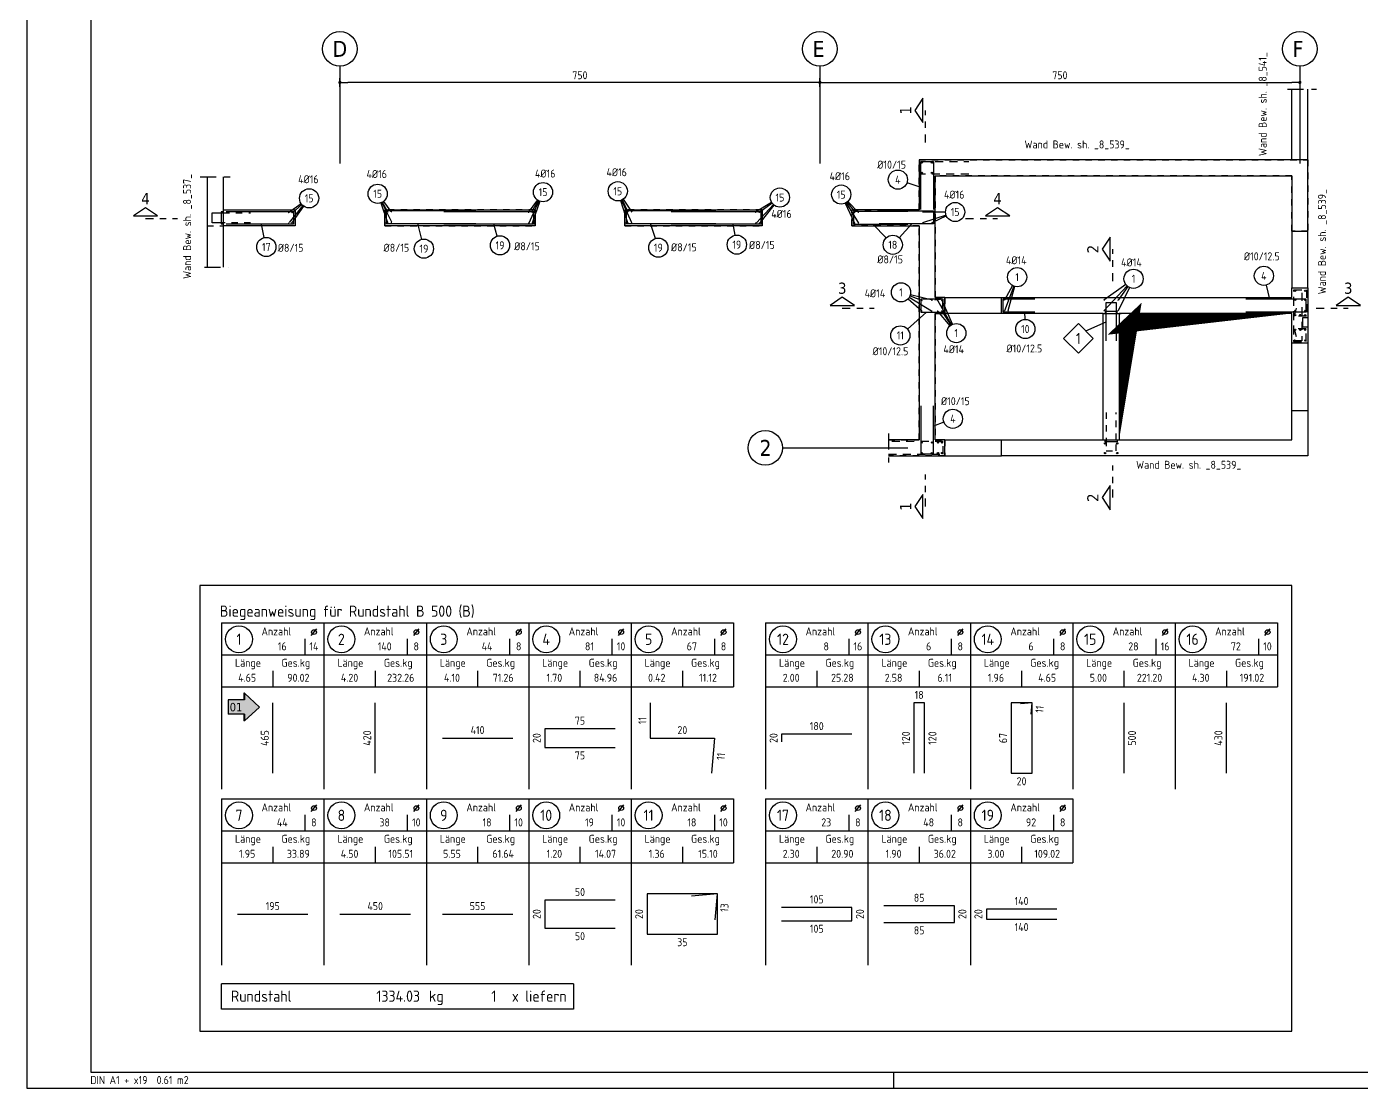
# Model space of a CAD drawing. Extents: x 6 to 70.7, y 1.4 to 35.4.
# Drawn here: x 6 to 26.85, y 1.41 to 17.99 of the extents above; entities that cross this region are included whole.
import ezdxf
from ezdxf.enums import TextEntityAlignment as Align

# ---------------------------------------------------------------- set-up
doc = ezdxf.new("R2010")
doc.units = 0
doc.header["$LTSCALE"] = 0.5
for name, pattern in [('AUSGEZOGEN', [1000.01, 1000, 0.01]), ('DASHDOTSMALL', [1.05, 0.5, -0.25, 0.05, -0.25]), ('DASHED', [0.75, 0.5, -0.25]), ('DOT', [0.175, 0.05, -0.125]), ('HIDDEN', [0.375, 0.25, -0.125]), ('HIDDEN2', [0.187, 0.125, -0.062]), ('PUNKT', [0.175, 0.05, -0.125]), ('STRICHPUNKT2', [0.55, 0.25, -0.125, 0.05, -0.125])]:
    doc.linetypes.add(name, pattern=pattern)
for name, color, linetype in [('1.OG', 7, 'Continuous'), ('ACHSEN', 7, 'Continuous'), ('AFU', 7, 'Continuous'), ('BETON', 7, 'Continuous'), ('Brüstung 1.UG', 7, 'Continuous'), ('grau_dunkel', 7, 'Continuous'), ('grau_hell', 7, 'Continuous'), ('HBT', 7, 'Continuous'), ('HILFE', 7, 'Continuous'), ('INDEX', 7, 'Continuous'), ('MASSE', 7, 'Continuous'), ('OBJEKT', 7, 'Continuous'), ('RAHMEN', 7, 'Continuous'), ('RND', 7, 'Continuous'), ('RND-1', 7, 'Continuous'), ('RND_BILD', 7, 'Continuous'), ('SCHNITTE', 7, 'Continuous'), ('SFP_Achsen', 7, 'Continuous'), ('TEXT', 7, 'Continuous')]:
    doc.layers.add(name, color=color, linetype=linetype)
doc.styles.add('helv', font='tahoma.ttf')
doc.styles.add('txt', font='isocp.shx')
doc.linetypes.add('AFU_50K', pattern='A,0.15,["/",Standard,S=0.2,R=0,X=-0.01,Y=-0.1],0.07,["/",Standard,S=0.2,R=0,X=-0.01,Y=-0.1],0.15', length=0.37)
doc.dimstyles.new('DOT_I', dxfattribs={"dimscale": 0.5, "dimtxt": 0.25, "dimasz": 0.25, "dimexe": 0.1, "dimexo": 0.3, "dimgap": 0.1, "dimtad": 1, "dimdec": 3, "dimzin": 3, "dimtxsty": 'txt', "dimblk": 'DOT', "dimblk1": 'DOT', "dimblk2": 'DOT', "dimsah": 1, "dimcen": 0.1, "dimse1": 1, "dimse2": 1, "dimazin": 0, "dimtfac": 1, "dimtdec": 4, "dimtix": 1, "dimtmove": 2, "dimatfit": 3, "dimfxl": 0, "dimtvp": 1, "dimtolj": 1, "dimtzin": 0, "dimarcsym": 0})

# ---------------------------------------------------------------- blocks, each defined once
blk = doc.blocks.new('SCHN-2')
at = {"layer": 'SCHNITTE', "color": 6, "linetype": 'Continuous'}
blk.add_lwpolyline([(0.378, 0.088), (0, 0.34), (-0.378, 0.088)], close=True, dxfattribs=at)
at = {"layer": 'SCHNITTE', "color": 1, "linetype": 'DASHDOTSMALL', "style": 'helv'}
blk.add_attdef('SCHN-2', text='', height=0.35, dxfattribs=at).set_placement((0, 0.45), align=Align.CENTER)
blk = doc.blocks.new('RND_HIN')
at = {"layer": 'RND', "color": 7, "linetype": 'Continuous'}
blk.add_circle((0, 0), 0.3, dxfattribs=at)
at = {"layer": 'RND', "color": 7, "linetype": 'Continuous', "style": 'txt'}
blk.add_attdef('POSI', text='', height=0.25, dxfattribs=at).set_placement((0, 0), align=Align.MIDDLE)
blk = doc.blocks.new('A1-19-0')
at = {"layer": 'RAHMEN'}
for p, q in [((0, 59.4), (0, 0)), ((0, 0), (103.1, 0))]:
    blk.add_line(p, q, dxfattribs=at)
at = {"layer": 'RAHMEN', "color": 5}
for p, q in [((2, 58.9), (2, 0.5)), ((2, 0.5), (102.6, 0.5))]:
    blk.add_line(p, q, dxfattribs=at)
at = {"layer": 'RAHMEN', "color": 7}
blk.add_line((27.1, 0), (27.1, 0.5), dxfattribs=at)
at = {"layer": 'RAHMEN', "color": 7, "style": 'txt'}
blk.add_text('DIN A1 + x19  0.61 m2', height=0.25, dxfattribs=at).set_placement((1.989, 0.133))
blk = doc.blocks.new('DOT')
at = {"layer": 'MASSE', "color": 7, "linetype": 'Continuous'}
for p, q in [((0, 0), (-1, 0)), ((0, 0.54), (0, -0.54))]:
    blk.add_line(p, q, dxfattribs=at)
at = {"layer": 'MASSE', "color": 7, "linetype": 'Continuous', "const_width": 0.2}
blk.add_lwpolyline([(-0.1, 0, 1), (0.1, 0, 1)], format="xyb", close=True, dxfattribs=at)
blk = doc.blocks.new('*D22')
at = {"layer": 'Defpoints', "color": 0, "linetype": 'AUSGEZOGEN', "transparency": 16777216}
for p in [(10.895, 17.122), (10.895, 17.122), (18.395, 17.122)]:
    blk.add_point(p, dxfattribs=at)
at = {"layer": 'MASSE', "color": 0, "linetype": 'AUSGEZOGEN', "lineweight": -2, "transparency": 16777216}
blk.add_line((18.27, 17.122), (11.02, 17.122), dxfattribs=at)
at = {"layer": 'MASSE', "color": 0, "linetype": 'AUSGEZOGEN', "lineweight": -2, "transparency": 16777216, "xscale": 0.125, "yscale": 0.125, "zscale": 0.125, "rotation": 180}
blk.add_blockref('DOT', (10.895, 17.122), dxfattribs=at)
at = {"layer": 'MASSE', "color": 0, "linetype": 'AUSGEZOGEN', "lineweight": -2, "transparency": 16777216, "xscale": 0.125, "yscale": 0.125, "zscale": 0.125}
blk.add_blockref('DOT', (18.395, 17.122), dxfattribs=at)
at = {"layer": 'MASSE', "color": 0, "linetype": 'AUSGEZOGEN', "transparency": 16777216, "insert": (14.645, 17.235), "char_height": 0.125, "attachment_point": 5, "style": 'txt'}
blk.add_mtext('\\A1;750', dxfattribs=at)
blk = doc.blocks.new('*D23')
at = {"layer": 'Defpoints', "color": 0, "linetype": 'AUSGEZOGEN', "transparency": 16777216}
for p in [(18.395, 17.122), (25.895, 17.122), (25.895, 17.122)]:
    blk.add_point(p, dxfattribs=at)
at = {"layer": 'MASSE', "color": 0, "linetype": 'AUSGEZOGEN', "lineweight": -2, "transparency": 16777216}
blk.add_line((18.52, 17.122), (25.77, 17.122), dxfattribs=at)
at = {"layer": 'MASSE', "color": 0, "linetype": 'AUSGEZOGEN', "lineweight": -2, "transparency": 16777216, "xscale": 0.125, "yscale": 0.125, "zscale": 0.125, "rotation": 180}
blk.add_blockref('DOT', (18.395, 17.122), dxfattribs=at)
at = {"layer": 'MASSE', "color": 0, "linetype": 'AUSGEZOGEN', "lineweight": -2, "transparency": 16777216, "xscale": 0.125, "yscale": 0.125, "zscale": 0.125}
blk.add_blockref('DOT', (25.895, 17.122), dxfattribs=at)
at = {"layer": 'MASSE', "color": 0, "linetype": 'AUSGEZOGEN', "transparency": 16777216, "insert": (22.145, 17.235), "char_height": 0.125, "attachment_point": 5, "style": 'txt'}
blk.add_mtext('\\A1;750', dxfattribs=at)
blk = doc.blocks.new('RND_LIS2')
at = {"layer": 'RND', "color": 3, "linetype": 'Continuous'}
for p, q in [((0, 0), (0, -5.2)), ((0, 0), (3.2, 0)), ((3.2, 0), (3.2, -2)), ((2.6, -0.503), (2.6, -1)), ((0, -1), (3.2, -1)), ((1.6, -1.503), (1.6, -2)), ((0, -2), (3.2, -2))]:
    blk.add_line(p, q, dxfattribs=at)
at = {"layer": 'RND', "color": 7, "linetype": 'Continuous'}
blk.add_line((2.805, -0.39), (2.973, -0.186), dxfattribs=at)
at = {"layer": 'RND', "color": 1, "linetype": 'Continuous'}
blk.add_circle((0.545, -0.513), 0.42, dxfattribs=at)
at = {"layer": 'RND', "color": 7, "linetype": 'Continuous'}
blk.add_circle((2.889, -0.288), 0.075, dxfattribs=at)
at = {"layer": 'RND', "color": 7, "linetype": 'Continuous', "style": 'txt'}
for s, p in [('Anzahl', (1.249, -0.391)), ('Länge', (0.42, -1.373)), ('Ges.kg', (1.872, -1.373))]:
    blk.add_text(s, height=0.25, dxfattribs=at).set_placement(p)
at = {"layer": 'RND', "color": 1, "linetype": 'Continuous', "style": 'txt'}
blk.add_attdef('POS1', text='', height=0.35, dxfattribs=at).set_placement((0.545, -0.513), align=Align.MIDDLE)
at = {"layer": 'RND', "color": 7, "linetype": 'Continuous', "style": 'txt'}
for tag, p in [('STK1', (1.897, -0.859)), ('DS1', (2.885, -0.859)), ('LANG1', (0.8, -1.841)), ('GEW', (2.4, -1.841))]:
    blk.add_attdef(tag, text='', height=0.25, dxfattribs=at).set_placement(p, align=Align.CENTER)
blk = doc.blocks.new('RND_SUM')
at = {"layer": 'RND', "color": 5, "linetype": 'Continuous'}
for p, q in [((0, 0), (0, 0.8)), ((11, 0.8), (0, 0.8)), ((11, 0.8), (11, 0)), ((11, 0), (0, 0))]:
    blk.add_line(p, q, dxfattribs=at)
at = {"layer": 'RND', "color": 1, "linetype": 'Continuous', "style": 'txt'}
for s, p in [('Rundstahl', (0.292, 0.235)), ('kg', (6.483, 0.235))]:
    blk.add_text(s, height=0.35, dxfattribs=at).set_placement(p)
blk.add_text('x liefern', height=0.35, dxfattribs=at).set_placement((10.784, 0.235), align=Align.RIGHT)
for tag, p in [('RND-S', (6.203, 0.235)), ('RND-Z', (8.59, 0.235))]:
    blk.add_attdef(tag, text='', height=0.35, dxfattribs=at).set_placement(p, align=Align.RIGHT)
blk = doc.blocks.new('hin_ind5')
at = {"layer": 'grau_hell', "linetype": 'AUSGEZOGEN'}
h = blk.add_hatch(color=9, dxfattribs=at)
h.dxf.hatch_style = 2
h.paths.add_polyline_path([(0, 0), (0.619, -0.577), (0.619, -0.3), (1.306, -0.3), (1.306, 0.3), (0.619, 0.3), (0.619, 0.577)])
h.paths.add_polyline_path([(0.34, -0.274), (1.311, -0.274), (1.311, 0.274), (0.34, 0.274)], flags=9)
at = {"layer": 'OBJEKT', "linetype": 'AUSGEZOGEN'}
for points in [[(0.619, 0.3), (0.66, 0.3), (0.66, 0.577), (0.619, 0.577)], [(0.619, -0.577), (0.66, -0.577), (0.66, -0.3), (0.619, -0.3)]]:
    blk.add_hatch(color=1, dxfattribs=at).paths.add_polyline_path(points)
at = {"layer": 'OBJEKT', "color": 1, "linetype": 'AUSGEZOGEN'}
for p, q in [((0, 0), (0.619, 0.577)), ((0.619, 0.577), (0.619, 0.3)), ((0.619, 0.577), (0.66, 0.577)), ((0.66, 0.577), (0.66, 0.3)), ((0, 0), (0.619, -0.577)), ((0.619, 0.3), (1.306, 0.3)), ((1.306, 0.3), (1.306, -0.3)), ((0.619, -0.3), (0.619, -0.577)), ((0.619, -0.3), (1.306, -0.3)), ((0.66, -0.3), (0.66, -0.577))]:
    blk.add_line(p, q, dxfattribs=at)
at = {"layer": 'OBJEKT', "color": 7, "linetype": 'AUSGEZOGEN'}
blk.add_line((0.619, -0.577), (0.66, -0.577), dxfattribs=at)
at = {"layer": 'INDEX', "color": 1, "linetype": 'Continuous', "style": 'helv'}
blk.add_attdef('INDEX', text='', height=0.35, rotation=360, dxfattribs=at).set_placement((1.259, 0), align=Align.MIDDLE_RIGHT)

msp = doc.modelspace()

# ---------------------------------------------------------------- linework, layer by layer
at = {"layer": '1.OG', "color": 7, "linetype": 'PUNKT', "lineweight": -2}
for p, q in [((19.945, 15.133), (19.945, 15.913)), ((19.945, 15.913), (26.02, 15.913)), ((26.02, 15.913), (26.02, 14.798)), ((9.07, 15.646), (9.07, 15.133)), ((25.77, 15.663), (20.195, 15.663)), ((20.195, 15.663), (20.195, 13.763)), ((25.77, 14.798), (25.77, 15.663)), ((9.07, 15.133), (10.195, 15.133)), ((10.195, 15.133), (10.195, 14.883)), ((18.895, 14.883), (18.895, 15.133)), ((18.895, 15.133), (19.945, 15.133)), ((10.195, 14.883), (9.07, 14.883)), ((9.07, 14.883), (9.07, 14.236)), ((19.945, 14.883), (18.895, 14.883)), ((19.945, 11.538), (19.945, 14.883)), ((26.02, 14.798), (25.77, 14.798)), ((25.77, 13.763), (25.77, 13.913)), ((25.77, 13.913), (26.02, 13.913)), ((26.02, 13.913), (26.02, 13.048)), ((20.195, 13.763), (20.345, 13.763)), ((20.345, 13.763), (20.345, 13.513)), ((21.23, 13.763), (25.77, 13.763)), ((21.23, 13.513), (21.23, 13.763)), ((20.345, 13.513), (20.195, 13.513)), ((20.195, 13.513), (20.195, 11.538)), ((22.82, 13.513), (21.23, 13.513)), ((22.82, 11.538), (22.82, 13.513)), ((25.77, 13.513), (23.07, 13.513)), ((23.07, 13.513), (23.07, 11.538)), ((25.77, 13.048), (25.77, 13.513)), ((26.02, 13.048), (25.77, 13.048)), ((25.77, 11.538), (25.77, 11.998)), ((25.77, 11.998), (26.02, 11.998)), ((26.02, 11.998), (26.02, 11.288)), ((19.467, 11.538), (19.945, 11.538)), ((20.195, 11.538), (20.345, 11.538)), ((20.345, 11.538), (20.345, 11.288)), ((21.23, 11.288), (21.23, 11.538)), ((21.23, 11.538), (22.82, 11.538)), ((23.07, 11.538), (25.77, 11.538)), ((20.345, 11.288), (19.467, 11.288)), ((26.02, 11.288), (21.23, 11.288))]:
    msp.add_line(p, q, dxfattribs=at)
at = {"layer": '1.OG', "color": 7, "linetype": 'PUNKT'}
msp.add_line((8.82, 14.883), (9.07, 14.883), dxfattribs=at)
at = {"layer": '1.OG', "color": 7, "linetype": 'PUNKT', "lineweight": -2}
for points in [[(11.595, 14.883), (13.945, 14.883), (13.945, 15.133), (11.595, 15.133)], [(15.345, 14.883), (17.495, 14.883), (17.495, 15.133), (15.345, 15.133)]]:
    msp.add_lwpolyline(points, close=True, dxfattribs=at)
at = {"layer": 'ACHSEN', "color": 140, "linetype": 'AUSGEZOGEN'}
for p, q in [((10.895, 17.376), (10.895, 15.856)), ((18.395, 17.376), (18.395, 15.856)), ((25.895, 17.376), (25.895, 15.856)), ((17.812, 11.413), (19.771, 11.413))]:
    msp.add_line(p, q, dxfattribs=at)
at = {"layer": 'AFU', "color": 8, "linetype": 'AFU_50K'}
for p, q in [((9.07, 15.133), (9.07, 14.883)), ((22.82, 13.513), (23.101, 13.513)), ((22.82, 11.538), (23.07, 11.538))]:
    msp.add_line(p, q, dxfattribs=at)
at = {"layer": 'BETON', "color": 6, "linetype": 'AUSGEZOGEN', "lineweight": -2}
for p, q in [((19.945, 15.913), (19.945, 15.133)), ((26.02, 15.913), (19.945, 15.913)), ((26.02, 14.798), (26.02, 15.913)), ((8.82, 15.646), (8.82, 14.236)), ((9.07, 15.646), (9.07, 15.133)), ((20.195, 13.763), (20.195, 15.663)), ((20.195, 15.663), (25.77, 15.663)), ((25.77, 15.663), (25.77, 14.798)), ((9.07, 15.133), (10.195, 15.133)), ((10.195, 15.133), (10.195, 14.883)), ((11.595, 15.133), (13.945, 15.133)), ((11.595, 14.883), (11.595, 15.133)), ((13.945, 15.133), (13.945, 14.883)), ((15.345, 15.133), (17.495, 15.133)), ((15.345, 14.883), (15.345, 15.133)), ((17.495, 15.133), (17.495, 14.883)), ((19.945, 15.133), (18.895, 15.133)), ((18.895, 15.133), (18.895, 14.883)), ((10.195, 14.883), (9.07, 14.883)), ((9.07, 14.883), (9.07, 14.236)), ((13.945, 14.883), (11.595, 14.883)), ((17.495, 14.883), (15.345, 14.883)), ((18.895, 14.883), (19.945, 14.883)), ((19.945, 14.883), (19.945, 11.538)), ((25.77, 14.798), (26.02, 14.798)), ((25.77, 13.763), (25.77, 13.913)), ((25.77, 13.913), (26.02, 13.913)), ((26.02, 13.913), (26.02, 13.448)), ((20.345, 13.763), (20.195, 13.763)), ((20.345, 13.513), (20.345, 13.763)), ((21.23, 13.763), (25.77, 13.763)), ((21.23, 13.513), (21.23, 13.763)), ((20.195, 11.538), (20.195, 13.513)), ((20.195, 13.513), (20.345, 13.513)), ((22.82, 13.513), (21.23, 13.513)), ((22.82, 11.538), (22.82, 13.513)), ((25.77, 13.513), (23.07, 13.513)), ((23.07, 13.513), (23.07, 11.538)), ((25.77, 13.048), (25.77, 13.513)), ((26.02, 13.298), (26.02, 13.048)), ((26.02, 13.048), (25.77, 13.048)), ((25.77, 11.538), (25.77, 11.998)), ((25.77, 11.998), (26.02, 11.998)), ((26.02, 11.998), (26.02, 11.288)), ((19.945, 11.538), (19.467, 11.538)), ((20.345, 11.538), (20.195, 11.538)), ((20.345, 11.288), (20.345, 11.538)), ((21.23, 11.288), (21.23, 11.538)), ((21.23, 11.538), (22.82, 11.538)), ((23.07, 11.538), (25.77, 11.538)), ((19.467, 11.288), (20.345, 11.288)), ((26.02, 11.288), (21.23, 11.288))]:
    msp.add_line(p, q, dxfattribs=at)
at = {"layer": 'BETON', "color": 6, "linetype": 'AUSGEZOGEN'}
for p, q in [((25.94, 13.448), (26.02, 13.448)), ((25.94, 13.298), (25.94, 13.448)), ((26.02, 13.298), (25.94, 13.298))]:
    msp.add_line(p, q, dxfattribs=at)
at = {"layer": 'Brüstung 1.UG', "color": 102, "linetype": 'DOT'}
for p, q in [((25.77, 11.998), (25.77, 13.048)), ((26.02, 13.048), (26.02, 11.998))]:
    msp.add_line(p, q, dxfattribs=at)
at = {"layer": 'grau_dunkel', "color": 21}
msp.add_lwpolyline([(25.77, 13.513, 0, 0.31, 0), (23.079, 13.358, 0, 0, 0), (23.23, 13.5, 0.322, 0, 0), (23.07, 11.538, 0, 0, 0)], format="xyseb", dxfattribs=at)
at = {"layer": 'HBT', "color": 1, "linetype": 'AUSGEZOGEN'}
for points in [[(9.04, 14.931), (8.9, 14.931), (8.9, 15.085), (9.04, 15.085)], [(22.868, 13.083), (22.868, 13.513), (22.868, 13.683), (23.022, 13.683), (23.022, 13.513), (23.022, 13.083)]]:
    msp.add_lwpolyline(points, dxfattribs=at)
at = {"layer": 'HBT', "color": 102, "linetype": 'AUSGEZOGEN'}
msp.add_lwpolyline([(9.07, 15.101), (9.04, 15.101), (9.04, 14.915), (9.07, 14.915)], dxfattribs=at)
at = {"layer": 'HBT', "color": 1, "linetype": 'HIDDEN2'}
for points in [[(9.04, 15.085), (9.07, 15.085), (9.5, 15.085)], [(9.5, 14.931), (9.07, 14.931), (9.04, 14.931)], [(22.868, 11.968), (22.868, 11.538), (22.868, 11.368), (23.022, 11.368), (23.022, 11.538), (23.022, 11.968)]]:
    msp.add_lwpolyline(points, dxfattribs=at)
at = {"layer": 'HBT', "color": 1, "linetype": 'Continuous'}
msp.add_lwpolyline([(22.2, 13.123), (22.434, 13.356), (22.667, 13.123), (22.434, 12.89)], close=True, dxfattribs=at)
at = {"layer": 'HBT', "color": 102, "linetype": 'AUSGEZOGEN'}
for points in [[(22.852, 13.513), (23.038, 13.513), (23.038, 13.543), (22.852, 13.543)], [(22.852, 11.538), (23.038, 11.538), (23.038, 11.508), (22.852, 11.508)]]:
    msp.add_lwpolyline(points, close=True, dxfattribs=at)
at = {"layer": 'HILFE', "color": 102, "linetype": 'DASHED'}
for p, q in [((25.7, 17.018), (26.156, 17.018)), ((8.713, 15.646), (9.18, 15.646)), ((8.779, 14.236), (9.155, 14.236)), ((19.467, 11.638), (19.467, 11.182))]:
    msp.add_line(p, q, dxfattribs=at)
at = {"layer": 'HILFE', "color": 102, "linetype": 'AUSGEZOGEN'}
msp.add_line((22.55, 13.24), (22.868, 13.384), dxfattribs=at)
at = {"layer": 'OBJEKT', "color": 7, "linetype": 'AUSGEZOGEN'}
for p, q in [((25.77, 15.913), (25.77, 17.018)), ((26.02, 15.913), (26.02, 17.018)), ((25.77, 14.798), (25.77, 13.913)), ((26.02, 13.913), (26.02, 14.798)), ((20.345, 13.763), (21.23, 13.763)), ((21.23, 13.513), (20.345, 13.513)), ((26.02, 13.448), (26.02, 13.298)), ((25.77, 11.998), (25.77, 13.048)), ((26.02, 13.048), (26.02, 11.998)), ((20.345, 11.538), (21.23, 11.538)), ((20.345, 11.288), (21.23, 11.288))]:
    msp.add_line(p, q, dxfattribs=at)
at = {"layer": 'RND', "color": 102, "linetype": 'AUSGEZOGEN'}
for p, q in [((19.755, 15.558), (19.97, 15.488)), ((10.291, 15.226), (10.09, 15.086)), ((11.534, 15.242), (11.64, 14.933)), ((11.551, 15.249), (11.7, 14.942)), ((11.558, 15.252), (11.643, 15.097)), ((11.574, 15.262), (11.69, 15.104)), ((13.981, 15.287), (13.838, 15.091)), ((14.006, 15.272), (13.846, 14.926)), ((13.995, 15.278), (13.891, 15.094)), ((14.02, 15.266), (13.899, 14.921)), ((15.281, 15.279), (15.387, 14.934)), ((15.297, 15.285), (15.45, 14.932)), ((15.304, 15.288), (15.396, 15.102)), ((15.322, 15.299), (15.459, 15.098)), ((17.641, 15.247), (17.389, 15.096)), ((17.649, 15.235), (17.458, 15.096)), ((18.792, 15.234), (18.936, 14.924)), ((18.806, 15.242), (18.998, 14.922)), ((18.82, 15.252), (18.942, 15.093)), ((18.832, 15.262), (18.997, 15.09)), ((10.318, 15.197), (10.1, 14.932)), ((10.327, 15.19), (10.14, 14.924)), ((10.3, 15.215), (10.152, 15.087)), ((17.668, 15.214), (17.402, 14.93)), ((17.677, 15.206), (17.458, 14.93)), ((20.366, 15.051), (19.998, 14.929)), ((20.358, 15.097), (20.004, 15.096)), ((20.372, 15.036), (20.142, 14.93)), ((20.358, 15.097), (20.147, 15.096)), ((9.714, 14.698), (9.671, 14.908)), ((12.173, 14.671), (12.114, 14.918)), ((13.355, 14.721), (13.302, 14.908)), ((15.824, 14.683), (15.746, 14.918)), ((17.071, 14.736), (17.041, 14.908)), ((19.429, 14.693), (19.22, 14.908)), ((19.634, 14.697), (19.829, 14.915)), ((19.791, 13.765), (20.139, 13.552)), ((19.803, 13.789), (19.993, 13.716)), ((19.809, 13.808), (20.152, 13.724)), ((21.405, 13.948), (21.279, 13.721)), ((21.424, 13.939), (21.279, 13.555)), ((21.437, 13.935), (21.333, 13.555)), ((21.425, 13.939), (21.343, 13.721)), ((23.175, 13.967), (22.834, 13.721)), ((23.194, 13.945), (22.834, 13.555)), ((23.208, 13.933), (23.055, 13.721)), ((23.231, 13.92), (23.055, 13.555)), ((25.367, 13.955), (25.419, 13.738)), ((19.775, 13.744), (19.99, 13.552)), ((20.452, 13.337), (20.239, 13.717)), ((20.466, 13.344), (20.303, 13.717)), ((19.764, 13.269), (20.062, 13.534)), ((20.43, 13.322), (20.239, 13.551)), ((20.444, 13.332), (20.303, 13.551)), ((21.6, 13.42), (21.597, 13.538)), ((20.333, 11.815), (20.17, 11.754))]:
    msp.add_line(p, q, dxfattribs=at)
at = {"layer": 'RND', "color": 7, "linetype": 'HIDDEN'}
for points in [[(20.72, 15.688), (19.97, 15.688), (19.97, 15.888), (20.72, 15.888)], [(25.795, 13.773), (25.795, 13.073), (25.995, 13.073), (25.995, 13.273), (25.805, 13.273), (25.838, 13.147)], [(25.8, 13.183), (25.8, 13.883), (26, 13.883), (26, 13.473), (25.81, 13.473), (25.843, 13.599)], [(25.924, 13.834), (25.924, 13.084), (25.824, 13.084)], [(19.467, 11.313), (20.32, 11.313), (20.32, 11.513), (19.467, 11.513)]]:
    msp.add_lwpolyline(points, dxfattribs=at)
at = {"layer": 'RND', "color": 1, "linetype": 'AUSGEZOGEN'}
for points in [[(9.12, 15.108), (10.17, 15.108), (10.17, 14.908), (9.12, 14.908)], [(13.02, 15.118), (11.62, 15.118), (11.62, 14.918), (13.02, 14.918)], [(12.52, 15.108), (13.92, 15.108), (13.92, 14.908), (12.52, 14.908)], [(16.77, 15.118), (15.37, 15.118), (15.37, 14.918), (16.77, 14.918)], [(16.07, 15.108), (17.47, 15.108), (17.47, 14.908), (16.07, 14.908)], [(19.77, 15.108), (18.92, 15.108), (18.92, 14.908), (19.77, 14.908)], [(19.319, 15.115), (20.169, 15.115), (20.169, 14.915), (19.319, 14.915)], [(20.309, 13.605), (20.32, 13.734), (19.97, 13.734), (19.97, 13.534), (20.32, 13.534), (20.32, 13.734), (20.19, 13.723)], [(21.755, 13.738), (21.255, 13.738), (21.255, 13.538), (21.755, 13.538)]]:
    msp.add_lwpolyline(points, dxfattribs=at)
at = {"layer": 'RND', "color": 7, "linetype": 'AUSGEZOGEN', "const_width": 0.01}
for points in [[(10.087, 15.089, 1), (10.097, 15.089, 1)], [(10.143, 15.089, 1), (10.153, 15.089, 1)], [(11.639, 15.102, 1), (11.649, 15.102, 1)], [(11.695, 15.102, 1), (11.705, 15.102, 1)], [(13.838, 15.092, 1), (13.848, 15.092, 1)], [(13.894, 15.092, 1), (13.904, 15.092, 1)], [(15.39, 15.1, 1), (15.4, 15.1, 1)], [(15.446, 15.1, 1), (15.456, 15.1, 1)], [(17.387, 15.092, 1), (17.397, 15.092, 1)], [(17.443, 15.092, 1), (17.453, 15.092, 1)], [(18.935, 15.092, 1), (18.945, 15.092, 1)], [(18.991, 15.092, 1), (19.001, 15.092, 1)], [(19.999, 15.096, 1), (20.009, 15.096, 1)], [(20.139, 15.096, 1), (20.149, 15.096, 1)], [(10.087, 14.923, 1), (10.097, 14.923, 1)], [(10.143, 14.923, 1), (10.153, 14.923, 1)], [(11.639, 14.936, 1), (11.649, 14.936, 1)], [(11.695, 14.936, 1), (11.705, 14.936, 1)], [(13.838, 14.926, 1), (13.848, 14.926, 1)], [(13.894, 14.926, 1), (13.904, 14.926, 1)], [(15.39, 14.935, 1), (15.4, 14.935, 1)], [(15.446, 14.935, 1), (15.456, 14.935, 1)], [(17.387, 14.926, 1), (17.397, 14.926, 1)], [(17.443, 14.926, 1), (17.453, 14.926, 1)], [(18.935, 14.926, 1), (18.945, 14.926, 1)], [(18.991, 14.926, 1), (19.001, 14.926, 1)], [(19.999, 14.93, 1), (20.009, 14.93, 1)], [(20.139, 14.93, 1), (20.149, 14.93, 1)], [(19.983, 13.717, 1), (19.993, 13.717, 1)], [(19.983, 13.551, 1), (19.993, 13.551, 1)], [(20.139, 13.717, 1), (20.149, 13.717, 1)], [(20.139, 13.551, 1), (20.149, 13.551, 1)], [(20.229, 13.717, 1), (20.239, 13.717, 1)], [(20.229, 13.551, 1), (20.239, 13.551, 1)], [(20.293, 13.717, 1), (20.303, 13.717, 1)], [(20.293, 13.551, 1), (20.303, 13.551, 1)], [(21.269, 13.721, 1), (21.279, 13.721, 1)], [(21.269, 13.555, 1), (21.279, 13.555, 1)], [(21.333, 13.721, 1), (21.343, 13.721, 1)], [(21.333, 13.555, 1), (21.343, 13.555, 1)], [(22.834, 13.721, 1), (22.844, 13.721, 1)], [(22.834, 13.555, 1), (22.844, 13.555, 1)], [(23.045, 13.721, 1), (23.055, 13.721, 1)], [(23.045, 13.555, 1), (23.055, 13.555, 1)]]:
    msp.add_lwpolyline(points, format="xyb", close=True, dxfattribs=at)
at = {"layer": 'RND', "color": 7, "linetype": 'AUSGEZOGEN'}
for centre in [(19.987, 15.87), (20.146, 15.87), (19.987, 15.709), (20.146, 15.709), (25.821, 13.868), (25.977, 13.868), (25.821, 13.725), (25.821, 13.554), (25.977, 13.725), (25.977, 13.554), (25.821, 13.487), (25.903, 13.487), (25.977, 13.487), (25.821, 13.258), (25.903, 13.258), (25.977, 13.258), (25.813, 13.09), (25.977, 13.09), (19.988, 11.497), (20.144, 11.497), (20.239, 11.497), (20.304, 11.497), (22.851, 11.482), (23.041, 11.482), (19.988, 11.332), (20.144, 11.332), (20.239, 11.332), (20.304, 11.332), (22.851, 11.332), (23.041, 11.332)]:
    msp.add_circle(centre, 0.01, dxfattribs=at)
at = {"layer": 'RND-1', "color": 1, "linetype": 'AUSGEZOGEN'}
for points in [[(19.97, 15.138), (19.97, 15.888), (20.17, 15.888), (20.17, 15.138)], [(25.048, 13.538), (25.992, 13.538), (25.992, 13.738), (25.048, 13.738)], [(19.97, 12.07), (19.97, 11.32), (20.17, 11.32), (20.17, 12.07)]]:
    msp.add_lwpolyline(points, dxfattribs=at)
at = {"layer": 'RND_BILD', "color": 1, "linetype": 'AUSGEZOGEN'}
for points in [[(9.846, 6.329), (9.846, 7.429)], [(11.446, 6.329), (11.446, 7.429)], [(15.745, 7.429), (15.745, 6.878), (16.747, 6.878), (16.699, 6.329)], [(20.028, 6.329), (20.028, 7.429), (19.863, 7.429), (19.863, 6.329)], [(21.694, 7.25), (21.71, 7.429), (21.382, 7.429), (21.382, 6.329), (21.71, 6.329), (21.71, 7.429), (21.53, 7.414)], [(23.146, 7.429), (23.146, 6.329)], [(24.746, 6.329), (24.746, 7.429)], [(15.196, 7.026), (14.096, 7.026), (14.096, 6.733), (15.196, 6.733)], [(18.896, 6.941), (17.796, 6.941), (17.796, 6.818)], [(12.496, 6.879), (13.596, 6.879)], [(16.76, 4.037), (16.796, 4.444), (15.696, 4.444), (15.696, 3.815), (16.796, 3.815), (16.796, 4.444), (16.389, 4.408)], [(15.196, 4.349), (14.096, 4.349), (14.096, 3.909), (15.196, 3.909)], [(17.796, 4.025), (18.896, 4.025), (18.896, 4.234), (17.796, 4.234)], [(19.396, 4), (20.496, 4), (20.496, 4.259), (19.396, 4.259)], [(22.096, 4.208), (20.996, 4.208), (20.996, 4.051), (22.096, 4.051)], [(9.296, 4.129), (10.396, 4.129)], [(10.896, 4.129), (11.996, 4.129)], [(12.496, 4.129), (13.596, 4.129)]]:
    msp.add_lwpolyline(points, dxfattribs=at)
at = {"layer": 'SCHNITTE', "color": 6, "linetype": 'STRICHPUNKT2'}
for p, q in [((20.047, 16.186), (20.047, 16.686)), ((7.857, 14.994), (8.357, 14.994)), ((20.672, 14.994), (21.172, 14.994)), ((22.973, 14.018), (22.973, 14.518)), ((18.745, 13.595), (19.245, 13.595)), ((26.151, 13.595), (26.651, 13.595)), ((22.973, 10.635), (22.973, 11.135)), ((20.047, 10.496), (20.047, 10.996))]:
    msp.add_line(p, q, dxfattribs=at)
at = {"layer": 'SFP_Achsen', "color": 7, "linetype": 'AUSGEZOGEN'}
for centre in [(10.895, 17.646), (18.395, 17.646), (25.895, 17.646), (17.542, 11.413)]:
    msp.add_circle(centre, 0.27, dxfattribs=at)
at = {"layer": 'TEXT', "color": 1, "linetype": 'AUSGEZOGEN'}
msp.add_lwpolyline([(8.709, 2.3), (25.769, 2.3), (25.769, 9.265), (8.709, 9.265)], close=True, dxfattribs=at)

# ---------------------------------------------------------------- block references
at = {"layer": 'MASSE', "color": 7, "linetype": 'AUSGEZOGEN'}
ref = msp.add_blockref('hin_ind5', (9.639, 7.363), dxfattribs=dict(at, xscale=-0.375, yscale=0.375, zscale=0.375))
ref.add_attrib('INDEX', '01', dxfattribs={"layer": 'INDEX', "color": 1, "linetype": 'Continuous', "height": 0.1313, "style": 'helv'}).set_placement((9.371, 7.363), align=Align.MIDDLE_RIGHT)
at = {"layer": 'RAHMEN', "color": 7, "linetype": 'AUSGEZOGEN', "xscale": 0.5, "yscale": 0.5, "zscale": 0.5}
msp.add_blockref('A1-19-0', (6.001, 1.407), dxfattribs=at)
at = {"layer": 'RND', "color": 7, "linetype": 'AUSGEZOGEN', "xscale": 0.5, "yscale": 0.5, "zscale": 0.5}
for p, values in [((19.613, 15.604), {'POSI': '4'}), ((10.414, 15.312), {'POSI': '15'}), ((11.485, 15.383), {'POSI': '15'}), ((14.069, 15.408), {'POSI': '15'}), ((15.237, 15.422), {'POSI': '15'}), ((17.77, 15.324), {'POSI': '15'}), ((18.728, 15.37), {'POSI': '15'}), ((20.508, 15.098), {'POSI': '15'}), ((9.745, 14.551), {'POSI': '17'}), ((12.208, 14.525), {'POSI': '19'}), ((13.397, 14.577), {'POSI': '19'}), ((15.871, 14.541), {'POSI': '19'}), ((17.097, 14.588), {'POSI': '19'}), ((19.534, 14.586), {'POSI': '18'}), ((21.477, 14.08), {'POSI': '1'}), ((23.296, 14.055), {'POSI': '1'}), ((25.332, 14.101), {'POSI': '4'}), ((19.663, 13.843), {'POSI': '1'}), ((20.526, 13.206), {'POSI': '1'}), ((21.605, 13.27), {'POSI': '10'}), ((19.652, 13.17), {'POSI': '11'}), ((20.473, 11.868), {'POSI': '4'})]:
    msp.add_blockref('RND_HIN', p, dxfattribs=at).add_auto_attribs(values)
at = {"layer": 'RND_BILD', "color": 6, "linetype": 'AUSGEZOGEN', "xscale": 0.5, "yscale": 0.5, "zscale": 0.5}
msp.add_blockref('RND_LIS2', (9.046, 8.679), dxfattribs=at).add_auto_attribs({'POS1': '1', 'STK1': '16', 'DS1': '14', 'LANG1': '4.65', 'GEW': '90.02'})
at = {"layer": 'RND_BILD', "color": 7, "linetype": 'AUSGEZOGEN', "xscale": 0.5, "yscale": 0.5, "zscale": 0.5}
for name, p, values in [('RND_LIS2', (10.646, 8.679), {'POS1': '2', 'STK1': '140', 'DS1': '8', 'LANG1': '4.20', 'GEW': '232.26'}), ('RND_LIS2', (12.246, 8.679), {'POS1': '3', 'STK1': '44', 'DS1': '8', 'LANG1': '4.10', 'GEW': '71.26'}), ('RND_LIS2', (13.846, 8.679), {'POS1': '4', 'STK1': '81', 'DS1': '10', 'LANG1': '1.70', 'GEW': '84.96'}), ('RND_LIS2', (15.446, 8.679), {'POS1': '5', 'STK1': '67', 'DS1': '8', 'LANG1': '0.42', 'GEW': '11.12'}), ('RND_LIS2', (17.546, 8.679), {'POS1': '12', 'STK1': '8', 'DS1': '16', 'LANG1': '2.00', 'GEW': '25.28'}), ('RND_LIS2', (19.146, 8.679), {'POS1': '13', 'STK1': '6', 'DS1': '8', 'LANG1': '2.58', 'GEW': '6.11'}), ('RND_LIS2', (20.746, 8.679), {'POS1': '14', 'STK1': '6', 'DS1': '8', 'LANG1': '1.96', 'GEW': '4.65'}), ('RND_LIS2', (22.346, 8.679), {'POS1': '15', 'STK1': '28', 'DS1': '16', 'LANG1': '5.00', 'GEW': '221.20'}), ('RND_LIS2', (23.946, 8.679), {'POS1': '16', 'STK1': '72', 'DS1': '10', 'LANG1': '4.30', 'GEW': '191.02'}), ('RND_LIS2', (9.046, 5.929), {'POS1': '7', 'STK1': '44', 'DS1': '8', 'LANG1': '1.95', 'GEW': '33.89'}), ('RND_LIS2', (10.646, 5.929), {'POS1': '8', 'STK1': '38', 'DS1': '10', 'LANG1': '4.50', 'GEW': '105.51'}), ('RND_LIS2', (12.246, 5.929), {'POS1': '9', 'STK1': '18', 'DS1': '10', 'LANG1': '5.55', 'GEW': '61.64'}), ('RND_LIS2', (13.846, 5.929), {'POS1': '10', 'STK1': '19', 'DS1': '10', 'LANG1': '1.20', 'GEW': '14.07'}), ('RND_LIS2', (15.446, 5.929), {'POS1': '11', 'STK1': '18', 'DS1': '10', 'LANG1': '1.36', 'GEW': '15.10'}), ('RND_LIS2', (17.546, 5.929), {'POS1': '17', 'STK1': '23', 'DS1': '8', 'LANG1': '2.30', 'GEW': '20.90'}), ('RND_LIS2', (19.146, 5.929), {'POS1': '18', 'STK1': '48', 'DS1': '8', 'LANG1': '1.90', 'GEW': '36.02'}), ('RND_LIS2', (20.746, 5.929), {'POS1': '19', 'STK1': '92', 'DS1': '8', 'LANG1': '3.00', 'GEW': '109.02'}), ('RND_SUM', (9.046, 2.642), {'RND-S': '1334.03', 'RND-Z': '1'})]:
    msp.add_blockref(name, p, dxfattribs=at).add_auto_attribs(values)
at = {"layer": 'SCHNITTE', "color": 6, "linetype": 'STRICHPUNKT2', "xscale": 0.5, "yscale": 0.5, "zscale": 0.5, "rotation": 90}
for p, values in [((20.047, 16.686), {'SCHN-2': '1'}), ((22.973, 14.518), {'SCHN-2': '2'}), ((20.047, 10.496), {'SCHN-2': '1'}), ((22.973, 10.635), {'SCHN-2': '2'})]:
    msp.add_blockref('SCHN-2', p, dxfattribs=at).add_auto_attribs(values)
at = {"layer": 'SCHNITTE', "color": 6, "linetype": 'STRICHPUNKT2', "xscale": 0.5, "yscale": 0.5, "zscale": 0.5}
for p, values in [((7.857, 14.994), {'SCHN-2': '4'}), ((21.172, 14.994), {'SCHN-2': '4'}), ((18.745, 13.595), {'SCHN-2': '3'}), ((26.651, 13.595), {'SCHN-2': '3'})]:
    msp.add_blockref('SCHN-2', p, dxfattribs=at).add_auto_attribs(values)

# ---------------------------------------------------------------- texts
at = {"layer": 'HBT', "color": 1, "linetype": 'Continuous', "style": 'txt'}
msp.add_attdef('1', text='?', height=0.175, dxfattribs=at).set_placement((22.434, 13.035), align=Align.CENTER)
at = {"layer": 'RND_BILD', "color": 7, "linetype": 'AUSGEZOGEN', "style": 'txt'}
for s, p in [('18', (19.946, 7.554)), ('75', (14.646, 7.151)), ('180', (18.346, 7.066)), ('410', (13.046, 7.004)), ('20', (16.246, 7.003)), ('75', (14.646, 6.608)), ('20', (21.546, 6.204)), ('50', (14.646, 4.474)), ('105', (18.346, 4.359)), ('85', (19.946, 4.384)), ('140', (21.546, 4.333)), ('195', (9.846, 4.254)), ('450', (11.446, 4.254)), ('555', (13.046, 4.254)), ('105', (18.346, 3.9)), ('140', (21.546, 3.926)), ('50', (14.646, 3.784)), ('85', (19.946, 3.875)), ('35', (16.246, 3.69))]:
    msp.add_text(s, height=0.125, dxfattribs=at).set_placement(p, align=Align.MIDDLE)
for s, rotation, p in [('11', 84.9999, (21.827, 7.329)), ('11', 90, (15.62, 7.154)), ('465', 90, (9.721, 6.879)), ('420', 90, (11.321, 6.879)), ('20', 90, (13.971, 6.879)), ('20', 90, (17.671, 6.879)), ('120', 90, (19.738, 6.879)), ('120', 90, (20.153, 6.879)), ('67', 90, (21.257, 6.879)), ('500', 90, (23.271, 6.879)), ('430', 90, (24.621, 6.879)), ('11', 85, (16.847, 6.593)), ('20', 90, (13.971, 4.129)), ('20', 90, (15.571, 4.129)), ('13', 84.9999, (16.903, 4.229)), ('20', 90, (19.021, 4.129)), ('20', 90, (20.621, 4.129)), ('20', 90, (20.871, 4.129))]:
    msp.add_text(s, height=0.125, rotation=rotation, dxfattribs=at).set_placement(p, align=Align.MIDDLE)
at = {"layer": 'SFP_Achsen', "color": 6, "linetype": 'AUSGEZOGEN', "style": 'helv'}
for s, p in [('D', (10.781, 17.522)), ('E', (18.281, 17.522)), ('F', (25.781, 17.522)), ('2', (17.451, 11.287))]:
    msp.add_text(s, height=0.25, dxfattribs=at).set_placement(p)
at = {"layer": 'TEXT', "color": 7, "linetype": 'AUSGEZOGEN', "style": 'txt'}
for s, p in [('Wand Bew. sh. _8_541_', (25.376, 15.972)), ('Wand Bew. sh. _8_537_', (8.57, 14.053)), ('Wand Bew. sh. _8_539_', (26.302, 13.812))]:
    msp.add_text(s, height=0.125, rotation=90, dxfattribs=at).set_placement(p)
for s, p in [('Wand Bew. sh. _8_539_', (21.592, 16.091)), ('%%C10/15', (19.291, 15.775)), ('4%%C16', (10.243, 15.547)), ('4%%C16', (11.311, 15.629)), ('4%%C16', (13.943, 15.636)), ('4%%C16', (15.06, 15.657)), ('4%%C16', (18.546, 15.595)), ('4%%C16', (20.334, 15.307)), ('4%%C16', (17.635, 15.006)), ('%%C8/15', (9.924, 14.476)), ('%%C8/15', (11.577, 14.477)), ('%%C8/15', (13.617, 14.5)), ('%%C8/15', (16.069, 14.484)), ('%%C8/15', (17.288, 14.52)), ('%%C8/15', (19.292, 14.295)), ('4%%C14', (21.302, 14.281)), ('%%C10/12.5', (25.02, 14.343)), ('4%%C14', (23.101, 14.248)), ('4%%C14', (19.094, 13.765)), ('%%C10/12.5', (19.218, 12.86)), ('4%%C14', (20.324, 12.892)), ('%%C10/12.5', (21.31, 12.903)), ('%%C10/15', (20.287, 12.08)), ('Wand Bew. sh. _8_539_', (23.336, 11.086))]:
    msp.add_text(s, height=0.125, dxfattribs=at).set_placement(p)
at = {"layer": 'TEXT', "color": 1, "linetype": 'AUSGEZOGEN', "style": 'txt'}
msp.add_text('Biegeanweisung für Rundstahl B 500 (B)', height=0.175, dxfattribs=at).set_placement((9.019, 8.774))

# ---------------------------------------------------------------- dimensions: what is measured, and where the dimension line sits
at = {"layer": 'MASSE', "color": 7, "linetype": 'AUSGEZOGEN'}
for base, p2, picture, middle in [((10.895, 17.122), (10.895, 17.122), '*D22', (14.645, 17.235)), ((25.895, 17.122), (25.895, 17.122), '*D23', (22.145, 17.235))]:
    dim = msp.add_linear_dim(base=base, p1=(18.395, 17.122), p2=p2, dimstyle='DOT_I', override={"dimdec": 0, "dimlfac": 100}, dxfattribs=at)
    dim.commit()
    dim.dimension.update_dxf_attribs({"geometry": picture, "text_midpoint": middle})

doc.saveas('drawing.dxf')
